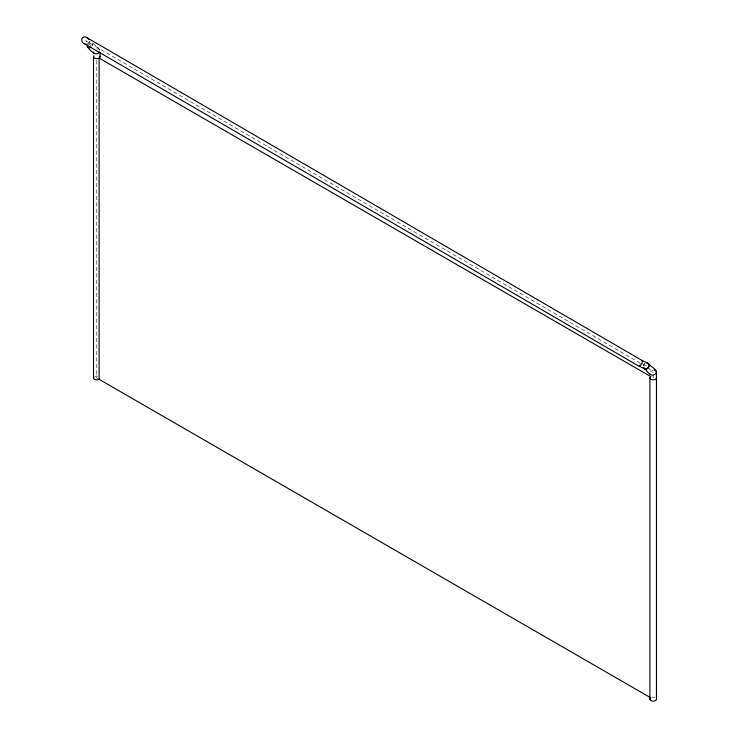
<?xml version="1.0" encoding="UTF-8"?>
<svg xmlns="http://www.w3.org/2000/svg" width="738" height="738" viewBox="0 0 738 738"><rect width="100%" height="100%" fill="white"/><g stroke="black" fill="none" stroke-linecap="round" stroke-linejoin="round"><path stroke-width="0.55" stroke-dasharray="3.69 2.77" d="M89.815 41.669L89.381 43.367L87.96 44.345M639.809 364.406L640.141 363.649M650.344 371.906L653.185 370.098M96.798 48.874L99.123 49.169L100.082 50.765M646.23 365.928L641.008 363.631L85.673 40.691L91.392 46.19M99.123 379.323L96.798 377.985L96.798 60.202M647.779 367.413L653.185 372.625M93.062 43.256L99.639 49.584M653.185 374.766L653.185 377.976M652.337 697.382A3.275 1.891 0 0 1 654.827 697.567M95.165 376.343A3.275 1.891 0 0 1 97.647 376.149M643.296 366.113A3.275 2.648 -46.1 0 1 645.15 363.428M92.61 43.053A3.275 2.648 -46.1 0 1 92.167 46.042M87.527 43.367A3.275 2.648 -46.1 0 1 90.294 41.715M643.471 366.02A3.275 2.675 -66.3 0 1 644.523 363.742"/><path stroke-width="1.11" d="M639.412 365.725L639.44 366.482L645.187 369.028M648.619 363.686C650.196 366.62 660.113 370.587 654.827 374.489C650.058 377.459 647.069 370.208 643.84 368.17A3.275 2.648 -46.1 0 0 648.776 366.906A3.275 2.648 -46.1 0 0 646.682 362.939M99.639 52.112C95.47 57.38 90.119 49.824 87.453 46.946M641.783 361.085L642.401 360.688L647.272 362.828M639.625 366.583L641.885 363.622L642.586 360.781L86.503 37.407C81.18 34.538 79.916 42.721 84.842 43.966L639.44 366.482M86.983 44.474L84.842 43.966M654.034 370.024L656.027 370.817M650.87 376.638L99.123 58.09L99.123 379.323L650.87 697.871M86.503 37.407L89.132 39.704M650.021 373.889L650.344 374.434M93.966 53.201L93.523 52.029M656.469 371.989L656.469 699.209M649.91 377.976L649.91 699.209M100.082 52.758L100.082 56.752M93.523 56.752L93.523 377.985M99.639 378.926A3.275 1.891 0 0 1 95.165 379.618A3.275 1.891 0 0 1 93.966 377.035M656.35 698.72A3.275 1.891 0 0 1 652.761 701.082A3.275 1.891 0 0 1 650.344 698.259M99.971 56.263A3.275 1.891 0 0 1 96.374 58.625A3.275 1.891 0 0 1 93.966 55.802M656.35 377.487A3.275 1.891 0 0 1 652.761 379.849A3.275 1.891 0 0 1 650.344 377.026M90.922 47.204A3.275 2.648 -46.1 0 1 87.084 46.356M646.571 362.745A3.275 2.675 -66.3 0 1 648.453 367.441A3.275 2.675 -66.3 0 1 643.674 367.607"/></g></svg>
